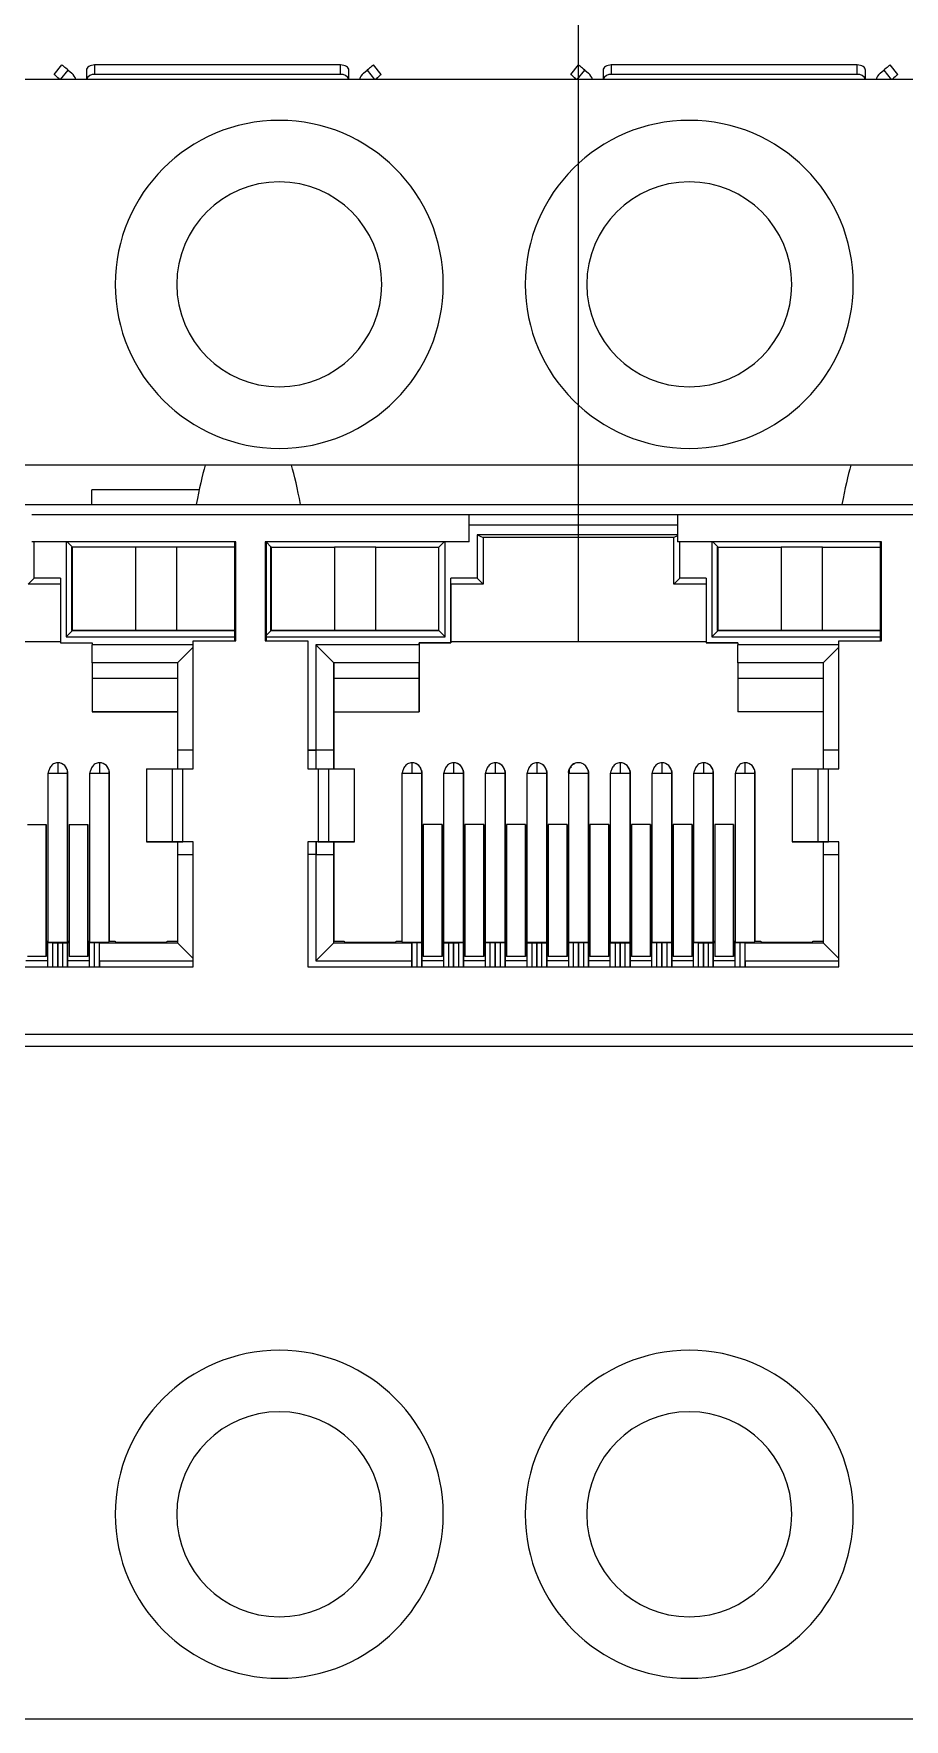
# Model space of a CAD drawing. Header units: millimetres. Extents: x 16 to 196, y 45 to 267.
# Drawn here: x 112.48 to 133.71, y 45.48 to 86.6 of the extents above; entities that cross this region are included whole.
import ezdxf

# ---------------------------------------------------------------- set-up
doc = ezdxf.new("R2010")
doc.units = ezdxf.units.MM

msp = doc.modelspace()

# ---------------------------------------------------------------- linework, layer by layer
at = {"color": 7, "linetype": 'Continuous', "lineweight": 18}
msp.add_line((125.764, 71.764), (125.764, 151.466), dxfattribs=at)
at = {"color": 7, "linetype": 'Continuous', "lineweight": 25}
for p, q in [((112.974, 85.602), (113.166, 85.833)), ((113.32, 85.705), (113.409, 85.631)), ((113.764, 85.708), (113.764, 85.483)), ((113.964, 85.833), (113.964, 85.599)), ((119.964, 85.833), (113.964, 85.833)), ((119.964, 85.599), (113.964, 85.599)), ((119.964, 85.599), (119.964, 85.833)), ((120.164, 85.483), (120.164, 85.708)), ((120.519, 85.631), (120.609, 85.705)), ((120.954, 85.602), (120.763, 85.833)), ((125.574, 85.602), (125.766, 85.833)), ((125.92, 85.705), (126.009, 85.631)), ((126.364, 85.708), (126.364, 85.483)), ((126.564, 85.833), (126.564, 85.599)), ((132.564, 85.833), (126.564, 85.833)), ((132.564, 85.599), (126.564, 85.599)), ((132.564, 85.599), (132.564, 85.833)), ((132.764, 85.483), (132.764, 85.708)), ((133.119, 85.631), (133.209, 85.705)), ((133.554, 85.602), (133.363, 85.833)), ((173.467, 85.483), (93.467, 85.483)), ((164.844, 76.073), (102.09, 76.073)), ((113.893, 75.114), (113.893, 75.467)), ((114.251, 75.467), (113.893, 75.467)), ((116.511, 75.467), (114.251, 75.467)), ((101.634, 75.114), (165.388, 75.114)), ((123.097, 74.86), (112.429, 74.86)), ((115.985, 75.114), (116.442, 75.114)), ((118.982, 75.114), (119.541, 75.114)), ((123.097, 74.2), (123.097, 74.86)), ((128.177, 74.86), (123.097, 74.86)), ((128.177, 74.86), (128.177, 74.2)), ((138.845, 74.86), (128.177, 74.86)), ((131.733, 75.114), (132.19, 75.114)), ((117.408, 74.2), (112.429, 74.2)), ((117.382, 74.2), (112.429, 74.2)), ((112.488, 73.319), (112.488, 74.2)), ((113.267, 74.2), (113.267, 71.888)), ((113.293, 74.2), (113.42, 74.073)), ((113.42, 74.072), (113.409, 74.072)), ((113.409, 72.043), (113.409, 74.072)), ((113.42, 74.072), (113.42, 74.073)), ((114.96, 74.073), (113.42, 74.073)), ((113.42, 72.043), (113.42, 74.072)), ((114.96, 74.073), (114.96, 72.043)), ((115.966, 74.073), (114.96, 74.073)), ((117.382, 74.073), (115.966, 74.073)), ((115.966, 72.043), (115.966, 74.073)), ((117.382, 74.2), (117.408, 74.2)), ((117.382, 71.787), (117.382, 74.2)), ((117.408, 71.787), (117.408, 74.2)), ((123.097, 74.2), (118.119, 74.2)), ((118.119, 74.2), (118.119, 71.787)), ((118.119, 74.2), (118.144, 74.2)), ((123.097, 74.2), (118.144, 74.2)), ((118.144, 74.2), (118.144, 71.787)), ((118.144, 74.2), (118.271, 74.073)), ((118.259, 72.043), (118.259, 74.072)), ((118.274, 74.072), (118.259, 74.072)), ((118.274, 74.073), (118.271, 74.073)), ((118.274, 74.073), (119.814, 74.073)), ((118.274, 74.072), (118.274, 74.073)), ((118.274, 72.043), (118.274, 74.072)), ((119.814, 74.073), (119.814, 72.043)), ((120.82, 74.073), (119.814, 74.073)), ((120.82, 72.043), (120.82, 74.073)), ((120.82, 74.073), (122.361, 74.073)), ((122.488, 74.2), (122.361, 74.073)), ((122.361, 72.043), (122.361, 74.073)), ((122.513, 71.888), (122.513, 74.2)), ((128.177, 74.377), (123.292, 74.377)), ((123.292, 74.377), (123.292, 73.319)), ((123.292, 74.377), (123.439, 74.309)), ((128.089, 74.309), (123.439, 74.309)), ((123.439, 74.309), (123.439, 73.172)), ((128.177, 74.35), (128.089, 74.309)), ((128.089, 73.172), (128.089, 74.309)), ((133.156, 74.2), (128.177, 74.2)), ((133.13, 74.2), (128.177, 74.2)), ((128.236, 73.319), (128.236, 74.2)), ((129.015, 74.2), (129.015, 71.888)), ((129.041, 74.2), (129.168, 74.073)), ((129.158, 72.043), (129.158, 74.072)), ((129.17, 74.072), (129.158, 74.072)), ((129.17, 74.073), (129.168, 74.073)), ((129.17, 74.073), (130.711, 74.073)), ((129.17, 74.072), (129.17, 74.073)), ((129.17, 72.043), (129.17, 74.072)), ((130.711, 74.073), (130.711, 72.043)), ((131.717, 74.073), (130.711, 74.073)), ((131.717, 72.043), (131.717, 74.073)), ((131.717, 74.073), (133.13, 74.073)), ((133.13, 74.2), (133.156, 74.2)), ((133.13, 71.787), (133.13, 74.2)), ((133.156, 71.787), (133.156, 74.2)), ((112.488, 73.319), (112.341, 73.172)), ((113.128, 73.319), (112.488, 73.319)), ((113.128, 73.319), (113.128, 71.736)), ((123.292, 73.319), (122.653, 73.319)), ((122.653, 71.736), (122.653, 73.319)), ((122.653, 73.172), (122.653, 73.319)), ((123.292, 73.319), (123.439, 73.172)), ((128.236, 73.319), (128.089, 73.172)), ((128.876, 73.319), (128.236, 73.319)), ((128.876, 73.319), (128.876, 71.736)), ((113.128, 73.172), (112.341, 73.172)), ((122.653, 73.172), (122.653, 71.764)), ((123.439, 73.172), (122.653, 73.172)), ((128.876, 73.172), (128.089, 73.172)), ((113.267, 71.888), (113.42, 72.041)), ((113.409, 72.043), (113.42, 72.043)), ((114.96, 72.043), (113.42, 72.043)), ((117.382, 72.043), (113.42, 72.043)), ((113.42, 72.043), (113.42, 72.041)), ((113.42, 72.041), (117.382, 72.041)), ((114.96, 72.043), (115.966, 72.043)), ((117.382, 72.043), (115.966, 72.043)), ((118.144, 71.914), (118.271, 72.041)), ((118.259, 72.043), (118.274, 72.043)), ((118.259, 72.043), (118.271, 72.043)), ((122.346, 72.043), (118.271, 72.043)), ((118.271, 72.043), (118.271, 72.041)), ((118.271, 72.041), (122.361, 72.041)), ((119.814, 72.043), (118.274, 72.043)), ((119.814, 72.043), (120.82, 72.043)), ((122.361, 72.043), (120.82, 72.043)), ((122.346, 72.043), (122.361, 72.043)), ((122.361, 72.041), (122.361, 72.043)), ((122.361, 72.041), (122.513, 71.888)), ((129.015, 71.888), (129.168, 72.041)), ((129.158, 72.043), (129.17, 72.043)), ((129.158, 72.043), (129.168, 72.043)), ((133.13, 72.043), (129.168, 72.043)), ((129.168, 72.043), (129.168, 72.041)), ((129.168, 72.041), (133.13, 72.041)), ((130.711, 72.043), (129.17, 72.043)), ((130.711, 72.043), (131.717, 72.043)), ((133.13, 72.043), (131.717, 72.043)), ((113.128, 71.764), (106.905, 71.764)), ((113.128, 71.736), (113.902, 71.736)), ((113.267, 71.888), (117.382, 71.888)), ((113.902, 71.736), (113.902, 71.693)), ((116.366, 71.693), (113.902, 71.693)), ((113.902, 71.253), (113.902, 71.693)), ((116.366, 71.634), (115.985, 71.253)), ((116.366, 68.662), (116.366, 71.787)), ((116.366, 71.787), (117.408, 71.787)), ((118.119, 71.787), (119.16, 71.787)), ((118.144, 71.888), (122.513, 71.888)), ((119.16, 71.787), (119.16, 68.662)), ((121.878, 71.693), (119.355, 71.693)), ((119.355, 71.693), (119.355, 69.12)), ((119.355, 71.693), (119.795, 71.253)), ((121.878, 71.736), (122.653, 71.736)), ((121.878, 71.693), (121.878, 71.736)), ((121.878, 71.736), (121.878, 71.736)), ((121.878, 71.736), (121.878, 70.059)), ((122.653, 71.736), (121.878, 71.736)), ((121.878, 71.693), (121.878, 71.253)), ((122.653, 71.764), (122.653, 71.764)), ((122.653, 71.764), (122.653, 71.736)), ((128.876, 71.764), (122.653, 71.764)), ((128.876, 71.764), (122.653, 71.764)), ((122.653, 71.736), (122.653, 71.736)), ((128.876, 71.736), (129.65, 71.736)), ((129.65, 71.736), (128.876, 71.736)), ((128.876, 71.736), (128.876, 71.736)), ((129.015, 71.888), (133.13, 71.888)), ((129.65, 71.736), (129.65, 71.693)), ((132.114, 71.693), (129.65, 71.693)), ((129.65, 71.253), (129.65, 71.693)), ((132.114, 71.634), (131.733, 71.253)), ((132.114, 68.662), (132.114, 71.787)), ((132.114, 71.787), (133.156, 71.787)), ((115.985, 71.253), (113.902, 71.253)), ((113.902, 71.253), (113.902, 70.872)), ((115.985, 71.253), (115.985, 69.12)), ((119.795, 69.12), (119.795, 71.253)), ((121.878, 71.253), (119.795, 71.253)), ((119.795, 71.253), (119.795, 70.872)), ((121.878, 71.253), (119.795, 71.253)), ((121.878, 70.872), (121.878, 71.253)), ((121.878, 71.253), (121.878, 71.253)), ((131.733, 71.253), (129.65, 71.253)), ((131.733, 71.253), (129.65, 71.253)), ((129.65, 71.253), (129.65, 71.253)), ((129.65, 71.253), (129.65, 70.872)), ((131.733, 71.253), (131.733, 69.12)), ((115.985, 70.872), (113.902, 70.872)), ((113.902, 70.872), (113.902, 70.059)), ((119.795, 70.872), (119.795, 70.059)), ((121.878, 70.872), (119.795, 70.872)), ((121.878, 70.059), (121.878, 70.872)), ((131.733, 70.872), (129.65, 70.872)), ((129.65, 70.872), (129.65, 70.059)), ((113.902, 70.059), (115.985, 70.059)), ((115.985, 70.059), (113.902, 70.059)), ((113.902, 70.059), (113.902, 70.059)), ((119.795, 70.059), (119.795, 68.662)), ((119.795, 70.059), (121.878, 70.059)), ((131.733, 70.059), (129.65, 70.059)), ((116.366, 69.12), (115.985, 69.12)), ((115.985, 69.12), (115.985, 69.12)), ((116.366, 69.12), (115.985, 69.12)), ((115.985, 69.12), (115.985, 68.662)), ((119.16, 69.12), (119.355, 69.12)), ((119.363, 69.12), (119.16, 69.12)), ((119.795, 69.12), (119.355, 69.12)), ((119.363, 68.662), (119.363, 69.12)), ((119.795, 69.12), (119.363, 69.12)), ((119.795, 68.662), (119.795, 69.12)), ((132.114, 69.12), (131.733, 69.12)), ((131.733, 69.12), (131.733, 68.662)), ((113.064, 68.815), (113.064, 68.561)), ((113.294, 68.647), (113.281, 68.672)), ((114.08, 68.815), (114.08, 68.561)), ((114.31, 68.647), (114.297, 68.672)), ((115.225, 68.662), (115.225, 66.884)), ((115.225, 68.662), (115.86, 68.662)), ((115.86, 66.884), (115.86, 68.662)), ((115.86, 68.662), (116.112, 68.662)), ((116.112, 66.884), (116.112, 68.662)), ((116.112, 68.662), (116.366, 68.662)), ((119.16, 68.662), (119.414, 68.662)), ((119.414, 68.662), (119.414, 66.884)), ((119.414, 68.662), (119.667, 68.662)), ((119.667, 68.662), (119.667, 66.884)), ((119.667, 68.662), (120.302, 68.662)), ((120.302, 66.884), (120.302, 68.662)), ((121.7, 68.815), (121.7, 68.561)), ((121.93, 68.647), (121.917, 68.672)), ((122.716, 68.815), (122.716, 68.561)), ((122.946, 68.647), (122.933, 68.672)), ((123.732, 68.815), (123.732, 68.561)), ((123.962, 68.647), (123.949, 68.672)), ((124.748, 68.815), (124.748, 68.561)), ((124.978, 68.647), (124.965, 68.672)), ((126.78, 68.815), (126.78, 68.561)), ((127.01, 68.647), (126.997, 68.672)), ((127.796, 68.815), (127.796, 68.561)), ((128.026, 68.647), (128.013, 68.672)), ((128.812, 68.815), (128.812, 68.561)), ((129.042, 68.647), (129.029, 68.672)), ((129.828, 68.561), (129.828, 68.815)), ((130.058, 68.647), (130.045, 68.672)), ((130.973, 68.662), (130.973, 66.884)), ((130.973, 68.662), (131.608, 68.662)), ((131.608, 66.884), (131.608, 68.662)), ((131.608, 68.662), (131.86, 68.662)), ((131.86, 66.884), (131.86, 68.662)), ((131.86, 68.662), (132.114, 68.662)), ((112.823, 68.561), (112.823, 64.443)), ((112.823, 68.561), (112.827, 68.561)), ((113.064, 68.561), (113.305, 68.561)), ((113.297, 68.637), (113.305, 68.574)), ((113.305, 68.561), (113.305, 68.574)), ((113.305, 68.574), (113.305, 64.465)), ((113.305, 64.443), (113.305, 68.561)), ((113.839, 68.561), (113.839, 64.443)), ((113.839, 68.561), (113.843, 68.561)), ((114.08, 68.561), (114.321, 68.561)), ((114.313, 68.637), (114.321, 68.574)), ((114.321, 68.561), (114.321, 68.574)), ((114.321, 68.574), (114.321, 64.465)), ((114.321, 64.443), (114.321, 68.561)), ((121.459, 68.561), (121.459, 64.443)), ((121.459, 68.561), (121.463, 68.561)), ((121.7, 68.561), (121.941, 68.561)), ((121.933, 68.637), (121.941, 68.574)), ((121.941, 68.561), (121.941, 68.574)), ((121.941, 68.574), (121.941, 64.465)), ((121.941, 64.443), (121.941, 68.561)), ((122.475, 68.561), (122.475, 64.443)), ((122.475, 68.561), (122.479, 68.561)), ((122.716, 68.561), (122.957, 68.561)), ((122.949, 68.637), (122.957, 68.574)), ((122.957, 68.561), (122.957, 68.574)), ((122.957, 68.574), (122.957, 64.465)), ((122.957, 64.443), (122.957, 68.561)), ((123.491, 68.561), (123.491, 64.443)), ((123.491, 68.561), (123.495, 68.561)), ((123.732, 68.561), (123.973, 68.561)), ((123.965, 68.637), (123.973, 68.574)), ((123.973, 68.561), (123.973, 68.574)), ((123.973, 68.574), (123.973, 64.465)), ((123.973, 64.443), (123.973, 68.561)), ((124.507, 68.561), (124.507, 64.443)), ((124.507, 68.561), (124.511, 68.561)), ((124.748, 68.561), (124.989, 68.561)), ((124.981, 68.637), (124.989, 68.574)), ((124.989, 68.561), (124.989, 68.574)), ((124.989, 68.574), (124.989, 64.465)), ((124.989, 64.443), (124.989, 68.561)), ((125.523, 68.574), (125.523, 68.573)), ((125.523, 68.561), (126.005, 68.561)), ((125.523, 68.561), (125.523, 64.443)), ((125.997, 68.637), (126.005, 68.574)), ((126.005, 68.561), (126.005, 68.574)), ((126.005, 68.574), (126.005, 64.465)), ((126.005, 64.443), (126.005, 68.561)), ((126.539, 68.561), (126.539, 64.443)), ((126.539, 68.561), (126.543, 68.561)), ((126.78, 68.561), (127.021, 68.561)), ((127.013, 68.637), (127.021, 68.574)), ((127.021, 68.561), (127.021, 68.574)), ((127.021, 68.574), (127.021, 64.465)), ((127.021, 64.443), (127.021, 68.561)), ((127.555, 68.561), (127.555, 64.443)), ((127.555, 68.561), (127.559, 68.561)), ((127.796, 68.561), (128.037, 68.561)), ((128.029, 68.637), (128.037, 68.574)), ((128.037, 68.561), (128.037, 68.574)), ((128.037, 68.574), (128.037, 64.465)), ((128.037, 64.443), (128.037, 68.561)), ((128.571, 68.561), (128.571, 64.443)), ((128.571, 68.561), (128.575, 68.561)), ((128.812, 68.561), (129.053, 68.561)), ((129.045, 68.637), (129.053, 68.574)), ((129.053, 68.561), (129.053, 68.574)), ((129.053, 68.574), (129.053, 64.465)), ((129.053, 64.443), (129.053, 68.561)), ((129.587, 68.561), (129.587, 64.443)), ((129.587, 68.561), (129.591, 68.561)), ((129.828, 68.561), (130.069, 68.561)), ((130.061, 68.637), (130.069, 68.574)), ((130.069, 68.561), (130.069, 68.574)), ((130.069, 68.574), (130.069, 64.465)), ((130.069, 64.443), (130.069, 68.561)), ((112.328, 67.304), (112.785, 67.304)), ((112.785, 67.304), (112.785, 64.091)), ((112.785, 66.986), (112.785, 67.304)), ((113.344, 67.304), (113.801, 67.304)), ((113.344, 67.304), (113.344, 64.091)), ((113.801, 67.304), (113.801, 64.091)), ((113.801, 66.986), (113.801, 67.304)), ((121.98, 67.304), (121.98, 64.091)), ((122.437, 67.304), (121.98, 67.304)), ((122.437, 64.091), (122.437, 67.304)), ((122.437, 67.304), (122.437, 66.986)), ((122.996, 67.304), (122.996, 64.091)), ((123.453, 67.304), (122.996, 67.304)), ((123.453, 67.304), (123.453, 66.986)), ((123.453, 64.091), (123.453, 67.304)), ((124.012, 67.304), (124.012, 64.091)), ((124.469, 67.304), (124.012, 67.304)), ((124.469, 67.304), (124.469, 66.986)), ((124.469, 64.091), (124.469, 67.304)), ((125.028, 67.304), (125.028, 64.091)), ((125.485, 67.304), (125.028, 67.304)), ((125.485, 67.304), (125.485, 66.986)), ((125.485, 64.091), (125.485, 67.304)), ((126.044, 67.304), (126.044, 64.091)), ((126.501, 67.304), (126.044, 67.304)), ((126.501, 67.304), (126.501, 66.986)), ((126.501, 64.091), (126.501, 67.304)), ((127.06, 67.304), (127.06, 64.091)), ((127.517, 67.304), (127.06, 67.304)), ((127.517, 64.091), (127.517, 67.304)), ((127.517, 67.304), (127.517, 66.986)), ((128.076, 67.304), (128.076, 64.091)), ((128.533, 67.304), (128.076, 67.304)), ((128.533, 64.091), (128.533, 67.304)), ((128.533, 67.304), (128.533, 66.986)), ((129.092, 67.304), (129.092, 64.091)), ((129.549, 67.304), (129.092, 67.304)), ((129.549, 67.304), (129.549, 66.986)), ((129.549, 64.091), (129.549, 67.304)), ((112.785, 64.183), (112.785, 66.986)), ((113.801, 64.183), (113.801, 66.986)), ((115.225, 66.884), (115.477, 66.884)), ((115.86, 66.884), (115.225, 66.884)), ((115.477, 66.884), (116.112, 66.884)), ((116.112, 66.884), (115.86, 66.884)), ((115.985, 66.884), (115.985, 66.58)), ((116.366, 66.884), (116.112, 66.884)), ((116.366, 63.836), (116.366, 66.884)), ((119.414, 66.884), (119.16, 66.884)), ((119.16, 66.884), (119.16, 63.836)), ((119.363, 66.58), (119.363, 66.884)), ((119.363, 66.884), (119.363, 66.58)), ((119.667, 66.884), (119.414, 66.884)), ((119.414, 66.884), (120.049, 66.884)), ((120.302, 66.884), (119.667, 66.884)), ((119.795, 66.884), (119.795, 64.465)), ((119.795, 66.58), (119.795, 66.884)), ((120.049, 66.884), (120.302, 66.884)), ((122.437, 66.986), (122.437, 64.183)), ((123.453, 66.986), (123.453, 64.183)), ((124.469, 66.986), (124.469, 64.183)), ((125.485, 66.986), (125.485, 64.183)), ((126.501, 66.986), (126.501, 64.183)), ((127.517, 66.986), (127.517, 64.183)), ((128.533, 66.986), (128.533, 64.183)), ((129.549, 66.986), (129.549, 64.183)), ((130.973, 66.884), (131.225, 66.884)), ((131.608, 66.884), (130.973, 66.884)), ((131.225, 66.884), (131.86, 66.884)), ((131.86, 66.884), (131.608, 66.884)), ((131.733, 66.884), (131.733, 66.58)), ((132.114, 66.884), (131.86, 66.884)), ((132.114, 63.836), (132.114, 66.884)), ((115.985, 66.58), (115.985, 64.421)), ((115.985, 66.58), (116.366, 66.58)), ((119.355, 66.58), (119.16, 66.58)), ((119.355, 66.58), (119.355, 63.981)), ((119.355, 66.58), (119.795, 66.58)), ((119.795, 64.421), (119.795, 66.58)), ((119.795, 66.58), (119.795, 66.58)), ((131.733, 66.58), (131.733, 64.421)), ((131.733, 66.58), (132.114, 66.58)), ((112.785, 64.465), (112.823, 64.465)), ((112.823, 64.421), (112.785, 64.421)), ((112.785, 64.091), (112.785, 64.183)), ((112.823, 63.836), (112.823, 64.421)), ((112.941, 64.421), (112.823, 64.421)), ((112.941, 64.421), (113.063, 64.421)), ((113.063, 64.421), (113.065, 64.421)), ((113.065, 64.421), (113.188, 64.421)), ((113.188, 64.421), (113.305, 64.421)), ((113.305, 64.443), (113.305, 64.465)), ((113.305, 64.465), (113.344, 64.465)), ((113.305, 63.836), (113.305, 64.421)), ((113.305, 64.421), (113.305, 63.988)), ((113.344, 64.421), (113.305, 64.421)), ((113.801, 64.465), (113.839, 64.465)), ((113.839, 64.421), (113.801, 64.421)), ((113.801, 64.091), (113.801, 64.183)), ((113.839, 63.836), (113.839, 64.421)), ((113.957, 64.421), (113.839, 64.421)), ((114.079, 64.421), (113.957, 64.421)), ((114.08, 64.421), (114.079, 64.421)), ((114.08, 64.421), (115.985, 64.421)), ((114.08, 63.981), (114.08, 64.421)), ((114.321, 64.443), (114.321, 64.465)), ((114.321, 64.465), (114.461, 64.465)), ((114.461, 64.465), (114.461, 64.443)), ((114.461, 64.465), (114.461, 64.443)), ((114.715, 64.434), (115.477, 64.434)), ((115.731, 64.443), (115.731, 64.465)), ((115.731, 64.465), (115.985, 64.465)), ((116.366, 64.04), (115.985, 64.421)), ((119.355, 63.981), (119.795, 64.421)), ((119.795, 64.421), (119.795, 64.465)), ((119.795, 64.465), (120.049, 64.465)), ((119.795, 64.421), (121.7, 64.421)), ((120.049, 64.465), (120.049, 64.443)), ((120.303, 64.434), (121.065, 64.434)), ((121.319, 64.443), (121.319, 64.465)), ((121.319, 64.465), (121.459, 64.465)), ((121.7, 64.421), (121.7, 63.981)), ((121.7, 63.836), (121.7, 64.421)), ((121.701, 64.421), (121.7, 64.421)), ((121.824, 64.421), (121.701, 64.421)), ((121.941, 64.421), (121.824, 64.421)), ((121.941, 64.443), (121.941, 64.465)), ((121.941, 64.465), (121.98, 64.465)), ((121.941, 64.421), (121.941, 63.836)), ((121.941, 63.988), (121.941, 64.421)), ((121.98, 64.421), (121.941, 64.421)), ((122.437, 64.465), (122.475, 64.465)), ((122.475, 64.421), (122.437, 64.421)), ((122.437, 64.183), (122.437, 64.091)), ((122.475, 64.421), (122.475, 63.836)), ((122.475, 64.421), (122.593, 64.421)), ((122.593, 64.421), (122.715, 64.421)), ((122.715, 64.421), (122.717, 64.421)), ((122.717, 64.421), (122.84, 64.421)), ((122.957, 64.421), (122.84, 64.421)), ((122.957, 64.443), (122.957, 64.465)), ((122.957, 64.465), (122.996, 64.465)), ((122.957, 64.421), (122.957, 63.836)), ((122.957, 63.988), (122.957, 64.421)), ((122.996, 64.421), (122.957, 64.421)), ((123.453, 64.465), (123.491, 64.465)), ((123.491, 64.421), (123.453, 64.421)), ((123.453, 64.183), (123.453, 64.091)), ((123.491, 64.421), (123.491, 63.836)), ((123.609, 64.421), (123.491, 64.421)), ((123.731, 64.421), (123.609, 64.421)), ((123.733, 64.421), (123.731, 64.421)), ((123.856, 64.421), (123.733, 64.421)), ((123.973, 64.421), (123.856, 64.421)), ((123.973, 64.443), (123.973, 64.465)), ((123.973, 64.465), (124.012, 64.465)), ((123.973, 64.421), (123.973, 63.836)), ((123.973, 63.988), (123.973, 64.421)), ((124.012, 64.421), (123.973, 64.421)), ((124.469, 64.465), (124.507, 64.465)), ((124.507, 64.421), (124.469, 64.421)), ((124.469, 64.183), (124.469, 64.091)), ((124.507, 64.421), (124.507, 63.836)), ((124.507, 64.421), (124.625, 64.421)), ((124.625, 64.421), (124.747, 64.421)), ((124.747, 64.421), (124.749, 64.421)), ((124.749, 64.421), (124.872, 64.421)), ((124.872, 64.421), (124.989, 64.421)), ((124.989, 64.443), (124.989, 64.465)), ((124.989, 64.465), (125.028, 64.465)), ((124.989, 64.421), (124.989, 63.836)), ((124.989, 63.988), (124.989, 64.421)), ((125.028, 64.421), (124.989, 64.421)), ((125.485, 64.465), (125.523, 64.465)), ((125.523, 64.421), (125.485, 64.421)), ((125.485, 64.183), (125.485, 64.091)), ((125.523, 64.421), (125.523, 63.836)), ((125.641, 64.421), (125.523, 64.421)), ((125.763, 64.421), (125.641, 64.421)), ((125.765, 64.421), (125.763, 64.421)), ((125.888, 64.421), (125.765, 64.421)), ((126.005, 64.421), (125.888, 64.421)), ((126.005, 64.443), (126.005, 64.465)), ((126.005, 64.465), (126.044, 64.465)), ((126.005, 63.836), (126.005, 64.421)), ((126.005, 64.421), (126.005, 63.988)), ((126.005, 64.421), (126.005, 64.421)), ((126.044, 64.421), (126.005, 64.421)), ((126.501, 64.465), (126.539, 64.465)), ((126.539, 64.421), (126.501, 64.421)), ((126.501, 64.183), (126.501, 64.091)), ((126.539, 63.836), (126.539, 64.421)), ((126.539, 64.421), (126.657, 64.421)), ((126.657, 64.421), (126.779, 64.421)), ((126.779, 64.421), (126.781, 64.421)), ((126.781, 64.421), (126.904, 64.421)), ((126.904, 64.421), (127.021, 64.421)), ((127.021, 64.443), (127.021, 64.465)), ((127.021, 64.465), (127.06, 64.465)), ((127.021, 63.836), (127.021, 64.421)), ((127.021, 64.421), (127.021, 63.988)), ((127.021, 64.421), (127.021, 64.421)), ((127.06, 64.421), (127.021, 64.421)), ((127.517, 64.465), (127.555, 64.465)), ((127.555, 64.421), (127.517, 64.421)), ((127.517, 64.183), (127.517, 64.091)), ((127.555, 63.836), (127.555, 64.421)), ((127.673, 64.421), (127.555, 64.421)), ((127.795, 64.421), (127.673, 64.421)), ((127.797, 64.421), (127.795, 64.421)), ((127.92, 64.421), (127.797, 64.421)), ((128.037, 64.421), (127.92, 64.421)), ((128.037, 64.443), (128.037, 64.465)), ((128.037, 64.465), (128.076, 64.465)), ((128.037, 63.836), (128.037, 64.421)), ((128.037, 64.421), (128.037, 63.988)), ((128.076, 64.421), (128.037, 64.421)), ((128.533, 64.465), (128.571, 64.465)), ((128.571, 64.421), (128.533, 64.421)), ((128.533, 64.183), (128.533, 64.091)), ((128.571, 63.836), (128.571, 64.421)), ((128.689, 64.421), (128.571, 64.421)), ((128.689, 64.421), (128.811, 64.421)), ((128.811, 64.421), (128.813, 64.421)), ((128.813, 64.421), (128.936, 64.421)), ((128.936, 64.421), (129.053, 64.421)), ((129.053, 64.443), (129.053, 64.465)), ((129.053, 64.465), (129.092, 64.465)), ((129.053, 63.836), (129.053, 64.421)), ((129.053, 64.421), (129.053, 63.988)), ((129.053, 64.421), (129.053, 64.421)), ((129.092, 64.421), (129.053, 64.421)), ((129.549, 64.465), (129.587, 64.465)), ((129.587, 64.421), (129.549, 64.421)), ((129.549, 64.183), (129.549, 64.091)), ((129.587, 63.836), (129.587, 64.421)), ((129.705, 64.421), (129.587, 64.421)), ((129.827, 64.421), (129.705, 64.421)), ((129.828, 64.421), (129.827, 64.421)), ((129.828, 64.421), (131.733, 64.421)), ((129.828, 63.981), (129.828, 64.421)), ((130.069, 64.443), (130.069, 64.465)), ((130.069, 64.465), (130.209, 64.465)), ((130.209, 64.465), (130.209, 64.443)), ((130.463, 64.434), (131.225, 64.434)), ((131.479, 64.443), (131.479, 64.465)), ((131.479, 64.465), (131.733, 64.465)), ((132.114, 64.04), (131.733, 64.421)), ((103.412, 63.836), (116.366, 63.836)), ((112.289, 63.988), (112.823, 63.988)), ((112.785, 64.091), (112.328, 64.091)), ((113.305, 63.988), (113.305, 63.836)), ((113.305, 63.988), (113.839, 63.988)), ((113.801, 64.091), (113.344, 64.091)), ((114.08, 63.981), (114.08, 63.836)), ((114.08, 63.981), (116.366, 63.981)), ((119.16, 63.836), (132.114, 63.836)), ((119.355, 63.981), (121.7, 63.981)), ((121.7, 63.836), (121.7, 63.981)), ((121.941, 63.836), (121.941, 63.988)), ((121.941, 63.988), (122.475, 63.988)), ((122.437, 64.091), (121.98, 64.091)), ((122.957, 63.836), (122.957, 63.988)), ((122.957, 63.988), (123.491, 63.988)), ((123.453, 64.091), (122.996, 64.091)), ((123.973, 63.836), (123.973, 63.988)), ((123.973, 63.988), (124.507, 63.988)), ((124.469, 64.091), (124.012, 64.091)), ((124.989, 63.836), (124.989, 63.988)), ((124.989, 63.988), (125.523, 63.988)), ((125.485, 64.091), (125.028, 64.091)), ((126.005, 63.988), (126.005, 63.836)), ((126.005, 63.988), (126.539, 63.988)), ((126.501, 64.091), (126.044, 64.091)), ((127.021, 63.988), (127.021, 63.836)), ((127.021, 63.988), (127.555, 63.988)), ((127.517, 64.091), (127.06, 64.091)), ((128.037, 63.988), (128.037, 63.836)), ((128.037, 63.988), (128.571, 63.988)), ((128.533, 64.091), (128.076, 64.091)), ((129.053, 63.988), (129.053, 63.836)), ((129.053, 63.988), (129.587, 63.988)), ((129.549, 64.091), (129.092, 64.091)), ((129.828, 63.981), (129.828, 63.836)), ((129.828, 63.981), (132.114, 63.981)), ((163.61, 62.185), (103.412, 62.185)), ((164.844, 61.891), (102.09, 61.891)), ((173.467, 45.483), (93.467, 45.483))]:
    msp.add_line(p, q, dxfattribs=at)
at = {"color": 8, "linetype": 'Continuous', "lineweight": 25}
for p, q in [((113.135, 85.483), (113.32, 85.705)), ((120.609, 85.705), (120.793, 85.483)), ((125.735, 85.483), (125.92, 85.705)), ((133.209, 85.705), (133.393, 85.483)), ((128.177, 74.606), (123.097, 74.606)), ((112.827, 68.561), (113.064, 68.561)), ((113.843, 68.561), (114.08, 68.561)), ((121.463, 68.561), (121.7, 68.561)), ((122.479, 68.561), (122.716, 68.561)), ((123.495, 68.561), (123.732, 68.561)), ((124.511, 68.561), (124.748, 68.561)), ((125.523, 68.573), (125.523, 68.561)), ((126.543, 68.561), (126.78, 68.561)), ((127.559, 68.561), (127.796, 68.561)), ((128.575, 68.561), (128.812, 68.561)), ((112.941, 63.836), (112.941, 64.421)), ((113.063, 64.421), (113.063, 63.836)), ((113.065, 63.836), (113.065, 64.421)), ((113.188, 63.836), (113.188, 64.421)), ((113.957, 63.836), (113.957, 64.421)), ((114.079, 63.836), (114.079, 64.421)), ((121.701, 64.421), (121.701, 63.836)), ((121.824, 64.421), (121.824, 63.836)), ((122.593, 64.421), (122.593, 63.836)), ((122.715, 64.421), (122.715, 63.836)), ((122.717, 63.836), (122.717, 64.421)), ((122.84, 64.421), (122.84, 63.836)), ((123.609, 63.836), (123.609, 64.421)), ((123.731, 63.836), (123.731, 64.421)), ((123.733, 64.421), (123.733, 63.836)), ((123.856, 64.421), (123.856, 63.836)), ((124.625, 64.421), (124.625, 63.836)), ((124.747, 64.421), (124.747, 63.836)), ((124.749, 63.836), (124.749, 64.421)), ((124.872, 63.836), (124.872, 64.421)), ((125.641, 63.836), (125.641, 64.421)), ((125.763, 63.836), (125.763, 64.421)), ((125.765, 64.421), (125.765, 63.836)), ((125.888, 64.421), (125.888, 63.836)), ((126.657, 64.421), (126.657, 63.836)), ((126.779, 64.421), (126.779, 63.836)), ((126.781, 63.836), (126.781, 64.421)), ((126.904, 63.836), (126.904, 64.421)), ((127.673, 63.836), (127.673, 64.421)), ((127.795, 63.836), (127.795, 64.421)), ((127.797, 64.421), (127.797, 63.836)), ((127.92, 64.421), (127.92, 63.836)), ((128.689, 63.836), (128.689, 64.421)), ((128.811, 64.421), (128.811, 63.836)), ((128.813, 63.836), (128.813, 64.421)), ((128.936, 63.836), (128.936, 64.421)), ((129.705, 63.836), (129.705, 64.421)), ((129.827, 63.836), (129.827, 64.421))]:
    msp.add_line(p, q, dxfattribs=at)
at = {"color": 7, "linetype": 'Continuous', "lineweight": 25, "flags": 128}
for points in [[(113.118, 85.483), (113.098, 85.499), (113.069, 85.523), (113.043, 85.545), (113.019, 85.565), (113, 85.581), (112.986, 85.592), (112.977, 85.6), (112.974, 85.602)], [(113.32, 85.705), (113.29, 85.73), (113.261, 85.754), (113.234, 85.776), (113.211, 85.796), (113.192, 85.812), (113.177, 85.823), (113.169, 85.831), (113.166, 85.833)], [(113.964, 85.833), (113.925, 85.831), (113.888, 85.824), (113.853, 85.812), (113.823, 85.797), (113.798, 85.778), (113.779, 85.756), (113.768, 85.733), (113.764, 85.708)], [(120.164, 85.708), (120.16, 85.733), (120.149, 85.756), (120.13, 85.778), (120.106, 85.797), (120.075, 85.812), (120.041, 85.824), (120.003, 85.831), (119.964, 85.833)], [(120.763, 85.833), (120.76, 85.831), (120.751, 85.823), (120.737, 85.812), (120.718, 85.796), (120.694, 85.776), (120.668, 85.754), (120.639, 85.73), (120.609, 85.705)], [(120.954, 85.602), (120.951, 85.6), (120.942, 85.592), (120.928, 85.581), (120.909, 85.565), (120.886, 85.545), (120.859, 85.523), (120.83, 85.499), (120.811, 85.483)], [(125.718, 85.483), (125.698, 85.499), (125.669, 85.523), (125.643, 85.545), (125.619, 85.565), (125.6, 85.581), (125.586, 85.592), (125.577, 85.6), (125.574, 85.602)], [(125.92, 85.705), (125.89, 85.73), (125.861, 85.754), (125.834, 85.776), (125.811, 85.796), (125.792, 85.812), (125.777, 85.823), (125.769, 85.831), (125.766, 85.833)], [(126.564, 85.833), (126.525, 85.831), (126.488, 85.824), (126.453, 85.812), (126.423, 85.797), (126.398, 85.778), (126.379, 85.756), (126.368, 85.733), (126.364, 85.708)], [(132.764, 85.708), (132.76, 85.733), (132.749, 85.756), (132.73, 85.778), (132.706, 85.797), (132.675, 85.812), (132.641, 85.824), (132.603, 85.831), (132.564, 85.833)], [(133.363, 85.833), (133.36, 85.831), (133.351, 85.823), (133.337, 85.812), (133.318, 85.796), (133.294, 85.776), (133.268, 85.754), (133.239, 85.73), (133.209, 85.705)], [(133.554, 85.602), (133.551, 85.6), (133.542, 85.592), (133.528, 85.581), (133.509, 85.565), (133.486, 85.545), (133.459, 85.523), (133.43, 85.499), (133.411, 85.483)]]:
    msp.add_lwpolyline(points, dxfattribs=at)
at = {"color": 8, "linetype": 'Continuous', "lineweight": 25, "flags": 128}
msp.add_lwpolyline([(129.591, 68.561), (129.592, 68.561), (129.605, 68.561), (129.628, 68.561), (129.658, 68.561), (129.694, 68.561), (129.736, 68.561), (129.781, 68.561), (129.828, 68.561)], dxfattribs=at)
at = {"color": 7, "linetype": 'Continuous', "lineweight": 25}
for centre, radius, start, end in [((113.224, 85.408), 0.29, 15.0502, 50.3192), ((113.935, 85.419), 0.182, 80.8415, 159.3136), ((119.993, 85.419), 0.182, 20.6859, 99.1588), ((120.704, 85.408), 0.29, 129.6808, 164.9498), ((125.824, 85.408), 0.29, 15.0502, 50.3192), ((126.535, 85.419), 0.182, 80.8412, 159.3142), ((132.593, 85.419), 0.182, 20.6859, 99.1588), ((133.304, 85.408), 0.29, 129.6808, 164.9498), ((118.467, 80.483), 4, 0, 180), ((128.467, 80.483), 4, 0, 180), ((118.467, 80.483), 2.5, 0, 180), ((128.467, 80.483), 2.5, 0, 180), ((118.467, 80.483), 4, 180, 0), ((118.467, 80.483), 2.5, 180, 0), ((128.467, 80.483), 4, 180, 0), ((128.467, 80.483), 2.5, 180, 0), ((113.064, 68.574), 0.241, 0, 90), ((114.08, 68.574), 0.241, 0, 90), ((121.7, 68.574), 0.241, 0, 90), ((122.716, 68.574), 0.241, 0, 90), ((123.732, 68.574), 0.241, 0, 90), ((124.748, 68.574), 0.241, 0, 90), ((125.764, 68.574), 0.241, 90.1181, 166.9791), ((125.764, 68.574), 0.241, 0, 45.5531), ((126.78, 68.574), 0.241, 0, 90), ((127.796, 68.574), 0.241, 0, 90), ((128.812, 68.574), 0.241, 0, 90), ((129.828, 68.574), 0.241, 0, 90), ((118.467, 50.483), 4, 0, 180), ((128.467, 50.483), 4, 0, 180), ((118.467, 50.483), 2.5, 0, 180), ((128.467, 50.483), 2.5, 0, 180), ((118.467, 50.483), 4, 180, 0), ((118.467, 50.483), 2.5, 180, 0), ((128.467, 50.483), 4, 180, 0), ((128.467, 50.483), 2.5, 180, 0)]:
    msp.add_arc(centre, radius, start, end, dxfattribs=at)
for centre, major_axis, ratio, start_param, end_param in [((117.062, 64.017), (0, 12.7), 0.100286, 0.31979, 0.50792), ((118.363, 64.017), (0, 12.7), 0.100286, 5.775266, 5.963395), ((132.81, 64.017), (0, 12.7), 0.100286, 0.319791, 0.50792), ((113.064, 64.443), (0.241, 0), 0.034921, 3.141593, 6.283185), ((114.08, 64.443), (0.241, 0), 0.034921, 3.141593, 6.283185), ((114.715, 64.443), (0.254, 0), 0.034921, 3.141593, 4.712389), ((115.477, 64.443), (0.254, 0), 0.034921, 4.712389, 6.283185), ((120.303, 64.443), (0.254, 0), 0.034921, 3.141593, 4.712389), ((121.065, 64.443), (0.254, 0), 0.034921, 4.712389, 6.283185), ((121.7, 64.443), (0.241, 0), 0.034921, 3.141593, 6.283185), ((122.716, 64.443), (0.241, 0), 0.034921, 3.141593, 6.283185), ((123.732, 64.443), (0.241, 0), 0.034921, 3.141593, 6.283185), ((124.748, 64.443), (0.241, 0), 0.034921, 3.141593, 6.283185), ((125.764, 64.443), (0.241, 0), 0.034921, 3.141593, 6.283185), ((126.78, 64.443), (0.241, 0), 0.034921, 3.141593, 6.283185), ((127.796, 64.443), (0.241, 0), 0.034921, 3.141593, 6.283185), ((128.812, 64.443), (0.241, 0), 0.034921, 3.141593, 6.283185), ((129.828, 64.443), (0.241, 0), 0.034921, 3.141593, 6.283185), ((130.463, 64.443), (0.254, 0), 0.034921, 3.141593, 4.712389), ((131.225, 64.443), (0.254, 0), 0.034921, 4.712389, 6.283185)]:
    msp.add_ellipse(centre, major_axis=major_axis, ratio=ratio, start_param=start_param, end_param=end_param, dxfattribs=at)
for points, knots in [([(113.064, 68.811), (113.046, 68.809), (113.01, 68.807), (112.96, 68.785), (112.918, 68.754), (112.884, 68.713), (112.86, 68.668), (112.843, 68.624), (112.833, 68.586), (112.829, 68.569), (112.827, 68.561)], [0, 0, 0, 0, 0.137371, 0.277225, 0.418338, 0.557721, 0.690813, 0.812099, 0.916288, 1, 1, 1, 1]), ([(113.281, 68.672), (113.275, 68.687), (113.257, 68.726), (113.206, 68.773), (113.137, 68.807), (113.088, 68.809), (113.064, 68.811)], [0, 0, 0, 0, 0.175562, 0.461185, 0.740213, 1, 1, 1, 1]), ([(114.08, 68.811), (114.062, 68.809), (114.026, 68.807), (113.976, 68.785), (113.934, 68.754), (113.9, 68.713), (113.876, 68.668), (113.859, 68.624), (113.849, 68.586), (113.845, 68.569), (113.843, 68.561)], [0, 0, 0, 0, 0.137367, 0.277222, 0.418335, 0.557719, 0.690812, 0.812098, 0.916287, 1, 1, 1, 1]), ([(114.297, 68.672), (114.291, 68.687), (114.273, 68.726), (114.222, 68.773), (114.153, 68.807), (114.104, 68.809), (114.08, 68.811)], [0, 0, 0, 0, 0.17556, 0.461182, 0.740208, 1, 1, 1, 1]), ([(121.7, 68.811), (121.682, 68.809), (121.646, 68.807), (121.596, 68.785), (121.554, 68.754), (121.52, 68.713), (121.496, 68.668), (121.479, 68.624), (121.469, 68.586), (121.465, 68.569), (121.463, 68.561)], [0, 0, 0, 0, 0.1373717, 0.2772256, 0.4183382, 0.5577174, 0.6908096, 0.8120951, 0.916284, 1, 1, 1, 1]), ([(121.917, 68.672), (121.911, 68.687), (121.893, 68.726), (121.842, 68.773), (121.773, 68.807), (121.724, 68.809), (121.7, 68.811)], [0, 0, 0, 0, 0.175568, 0.461189, 0.740213, 1, 1, 1, 1]), ([(122.716, 68.811), (122.698, 68.809), (122.662, 68.807), (122.612, 68.785), (122.57, 68.754), (122.536, 68.713), (122.512, 68.668), (122.495, 68.624), (122.485, 68.586), (122.481, 68.569), (122.479, 68.561)], [0, 0, 0, 0, 0.1373696, 0.2772238, 0.4183366, 0.5577175, 0.6908089, 0.8120945, 0.9162843, 1, 1, 1, 1]), ([(122.933, 68.672), (122.927, 68.687), (122.909, 68.726), (122.858, 68.773), (122.789, 68.807), (122.74, 68.809), (122.716, 68.811)], [0, 0, 0, 0, 0.175559, 0.46118, 0.74021, 1, 1, 1, 1]), ([(123.732, 68.811), (123.714, 68.809), (123.678, 68.807), (123.628, 68.785), (123.586, 68.754), (123.552, 68.713), (123.528, 68.668), (123.511, 68.624), (123.501, 68.586), (123.497, 68.569), (123.495, 68.561)], [0, 0, 0, 0, 0.137372, 0.277224, 0.418337, 0.557717, 0.690809, 0.812095, 0.916284, 1, 1, 1, 1]), ([(123.949, 68.672), (123.943, 68.687), (123.925, 68.726), (123.874, 68.773), (123.805, 68.807), (123.756, 68.809), (123.732, 68.811)], [0, 0, 0, 0, 0.175555, 0.461176, 0.740205, 1, 1, 1, 1]), ([(124.748, 68.811), (124.73, 68.809), (124.694, 68.807), (124.644, 68.785), (124.602, 68.754), (124.568, 68.713), (124.544, 68.668), (124.527, 68.624), (124.517, 68.586), (124.513, 68.569), (124.511, 68.561)], [0, 0, 0, 0, 0.1373717, 0.2772256, 0.4183382, 0.5577174, 0.6908096, 0.8120951, 0.916284, 1, 1, 1, 1]), ([(124.965, 68.672), (124.959, 68.687), (124.941, 68.726), (124.89, 68.773), (124.821, 68.807), (124.772, 68.809), (124.748, 68.811)], [0, 0, 0, 0, 0.1755681, 0.4611878, 0.7402145, 1, 1, 1, 1]), ([(125.523, 68.573), (125.524, 68.587), (125.525, 68.615), (125.54, 68.654), (125.562, 68.688), (125.584, 68.705), (125.594, 68.714)], [0, 0, 0, 0, 0.241265, 0.491205, 0.745679, 1, 1, 1, 1]), ([(125.934, 68.745), (125.91, 68.764), (125.86, 68.803), (125.764, 68.82), (125.668, 68.801), (125.619, 68.761), (125.594, 68.741)], [0, 0, 0, 0, 0.245813, 0.499954, 0.754124, 1, 1, 1, 1]), ([(125.671, 68.778), (125.657, 68.777), (125.631, 68.775), (125.606, 68.755), (125.594, 68.745)], [0, 0, 0, 0, 0.512674, 1, 1, 1, 1]), ([(126.78, 68.811), (126.762, 68.809), (126.726, 68.807), (126.676, 68.785), (126.634, 68.754), (126.6, 68.713), (126.576, 68.668), (126.559, 68.624), (126.549, 68.586), (126.545, 68.569), (126.543, 68.561)], [0, 0, 0, 0, 0.137371, 0.277225, 0.418337, 0.557718, 0.690809, 0.812095, 0.916284, 1, 1, 1, 1]), ([(126.997, 68.672), (126.991, 68.687), (126.973, 68.726), (126.922, 68.773), (126.853, 68.807), (126.804, 68.809), (126.78, 68.811)], [0, 0, 0, 0, 0.175553, 0.461174, 0.740208, 1, 1, 1, 1]), ([(127.796, 68.811), (127.778, 68.809), (127.742, 68.807), (127.692, 68.785), (127.65, 68.754), (127.616, 68.713), (127.592, 68.668), (127.575, 68.624), (127.565, 68.586), (127.561, 68.569), (127.559, 68.561)], [0, 0, 0, 0, 0.137372, 0.277225, 0.418337, 0.557718, 0.690809, 0.812095, 0.916284, 1, 1, 1, 1]), ([(128.013, 68.672), (128.007, 68.687), (127.989, 68.726), (127.938, 68.773), (127.869, 68.807), (127.82, 68.809), (127.796, 68.811)], [0, 0, 0, 0, 0.175569, 0.461188, 0.740215, 1, 1, 1, 1]), ([(128.812, 68.811), (128.794, 68.809), (128.758, 68.807), (128.708, 68.785), (128.666, 68.754), (128.632, 68.713), (128.608, 68.668), (128.591, 68.624), (128.581, 68.586), (128.577, 68.569), (128.575, 68.561)], [0, 0, 0, 0, 0.137371, 0.277224, 0.418339, 0.557718, 0.69081, 0.812095, 0.916284, 1, 1, 1, 1]), ([(129.029, 68.672), (129.023, 68.687), (129.005, 68.726), (128.954, 68.773), (128.885, 68.807), (128.836, 68.809), (128.812, 68.811)], [0, 0, 0, 0, 0.175555, 0.46118, 0.74021, 1, 1, 1, 1]), ([(129.828, 68.811), (129.81, 68.809), (129.774, 68.807), (129.724, 68.785), (129.682, 68.754), (129.648, 68.713), (129.624, 68.668), (129.607, 68.624), (129.597, 68.586), (129.593, 68.569), (129.591, 68.561)], [0, 0, 0, 0, 0.13737, 0.277223, 0.418338, 0.557718, 0.69081, 0.812096, 0.916284, 1, 1, 1, 1]), ([(130.045, 68.672), (130.039, 68.687), (130.021, 68.726), (129.97, 68.773), (129.901, 68.807), (129.852, 68.809), (129.828, 68.811)], [0, 0, 0, 0, 0.175553, 0.46118, 0.740209, 1, 1, 1, 1]), ([(125.541, 68.657), (125.541, 68.653), (125.541, 68.643), (125.541, 68.62), (125.541, 68.592), (125.541, 68.571), (125.541, 68.561)], [0, 0, 0, 0, 0.251397, 0.498378, 0.75101, 1, 1, 1, 1])]:
    msp.add_open_spline(points, degree=3, knots=knots, dxfattribs=at)

doc.saveas('drawing.dxf')
